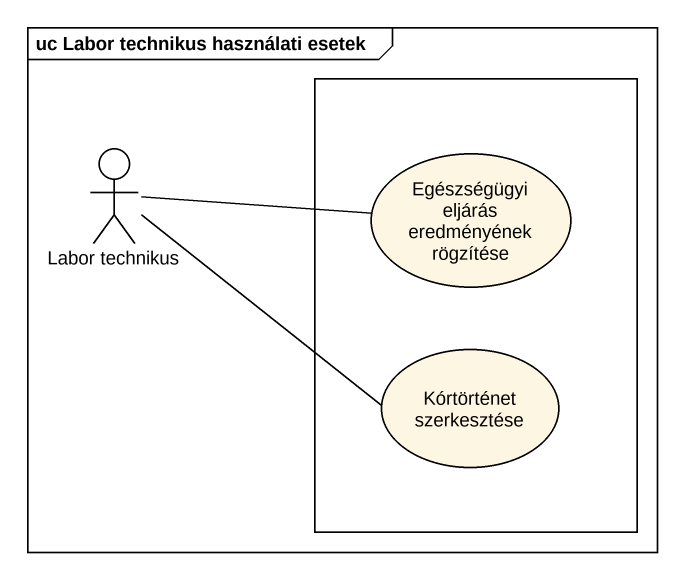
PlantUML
@startuml
mainframe uc Labor technikus használati esetek
rectangle " " as rectangle1 {
  usecase "Egészségügyi eljárás eredményének rögzítése" as Egészségügyi_eljárás
  usecase "Kórtörténet szerkesztése" as Kórtörténet_szerkesztése
}
actor "Labor technikus" as Labor_technikus
Labor_technikus -right- Egészségügyi_eljárás
Labor_technikus -right- Kórtörténet_szerkesztése
@enduml
